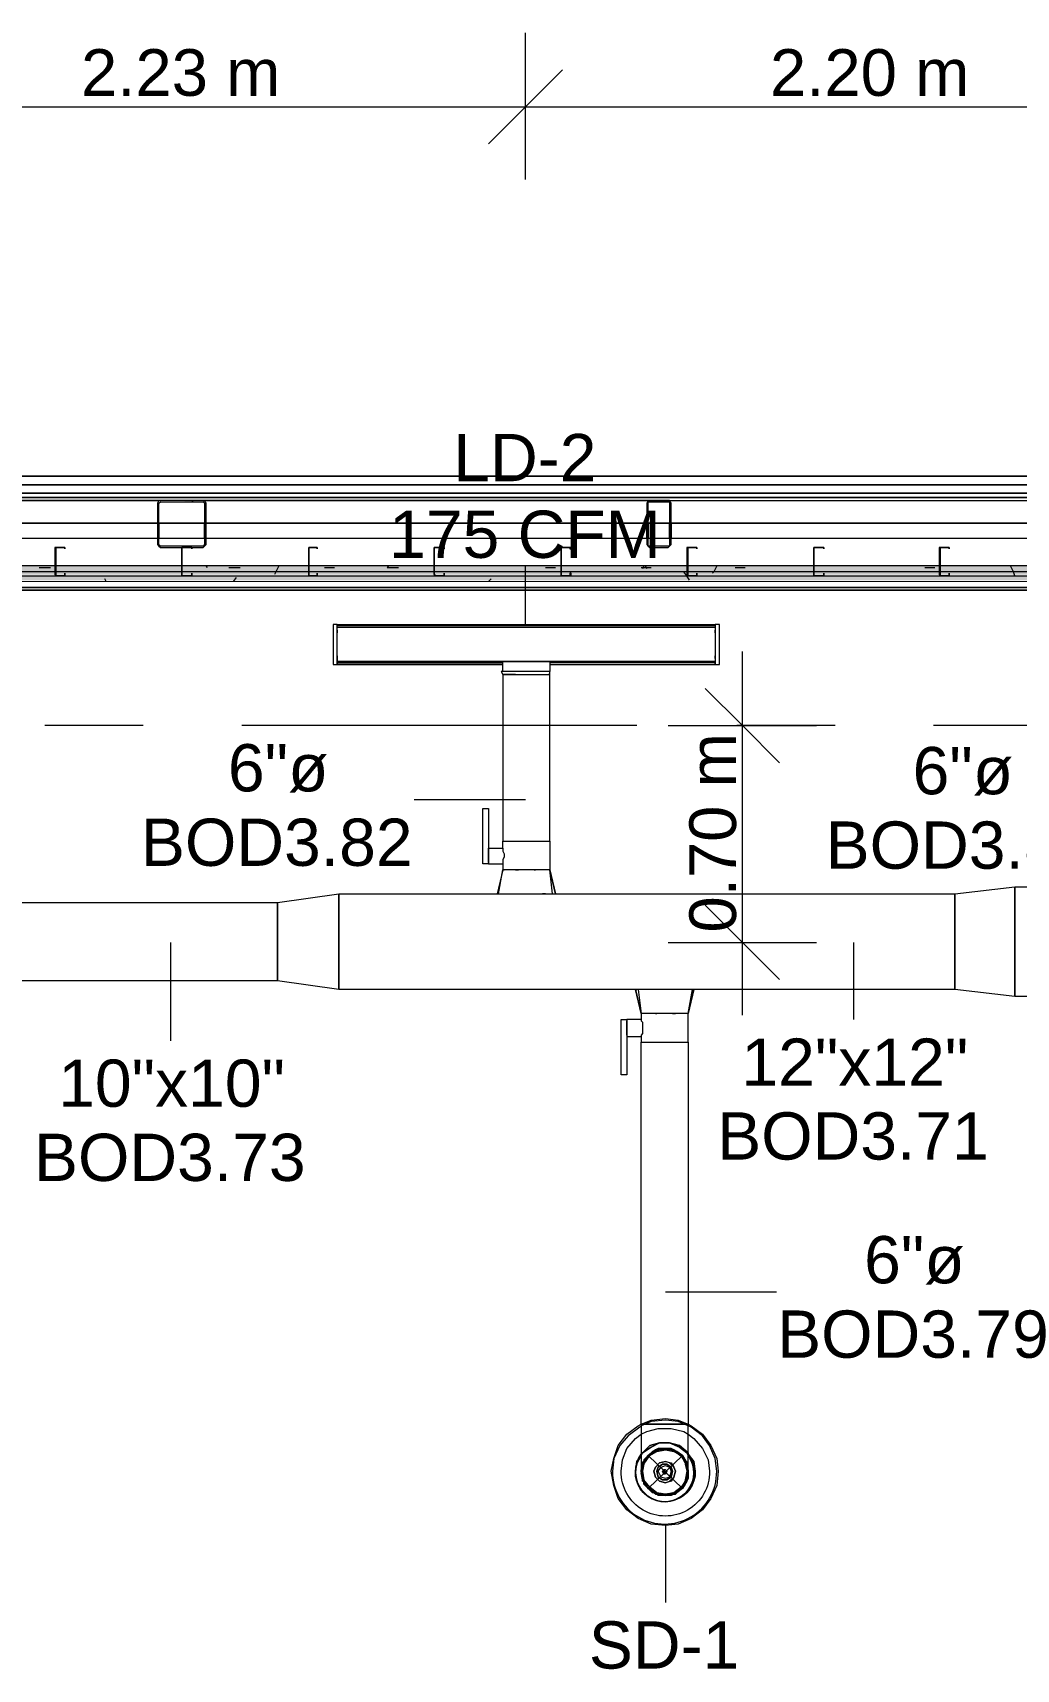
# Model space of a CAD drawing. Header units: metres. Extents: x -2 to 237, y -8 to 52.
# Drawn here: x 41.35 to 44.51, y 43.11 to 48.37 of the extents above; entities that cross this region are included whole.
import ezdxf

# ---------------------------------------------------------------- set-up
doc = ezdxf.new("R2010")
doc.units = ezdxf.units.M
doc.layers.add('HVAC - Ductos', color=5, linetype='Continuous', lineweight=0)
doc.layers.add('PDF2_Text', color=7, linetype='Continuous', lineweight=0)
doc.layers.add('PDF2_Geometry', color=7, linetype='Continuous', lineweight=0, true_color=0xaaaaaa)
doc.layers.add('PDF2_Solid Fills', color=7, linetype='Continuous', lineweight=0, true_color=0xffffff)
doc.styles.add('PDF Helvetica', font='')
doc.styles.get('PDF Helvetica').set_extended_font_data('Helvetica')

msp = doc.modelspace()

# ---------------------------------------------------------------- hatches: boundary and pattern name
at = {"layer": 'PDF2_Solid Fills', "lineweight": 0, "transparency": 33554559}
h = msp.add_hatch(color=256, dxfattribs=at)
h.paths.add_polyline_path([(41.9031, 46.7287), (41.9077, 46.8615), (41.9031, 46.8615)])
h.paths.add_polyline_path([(41.8985, 46.7287), (41.9031, 46.7241), (41.9031, 46.7287)])
h.paths.add_polyline_path([(41.7565, 46.8615), (41.7519, 46.8615), (41.7519, 46.7287)])
h.paths.add_polyline_path([(41.9077, 46.8661), (41.9077, 46.8707), (41.7565, 46.8707)])
h.paths.add_polyline_path([(41.8985, 46.7195), (41.8985, 46.7241), (41.7611, 46.7241)])
h.paths.add_polyline_path([(41.7611, 46.7241), (41.7611, 46.7287), (41.7565, 46.7287)])
h = msp.add_hatch(color=256, dxfattribs=at)
h.paths.add_polyline_path([(43.4013, 46.8615), (43.3967, 46.8615), (43.3967, 46.7287), (43.4013, 46.8609)])
h.paths.add_polyline_path([(43.328, 46.8615), (43.3234, 46.8615), (43.3234, 46.7287)])
h.paths.add_polyline_path([(43.3967, 46.8707), (43.4013, 46.8661), (43.4013, 46.8707)])
h.paths.add_polyline_path([(43.3921, 46.8661), (43.3921, 46.8707), (43.3326, 46.8707)])
h.paths.add_polyline_path([(43.3921, 46.7195), (43.3921, 46.7241), (43.3326, 46.7241)])
h = msp.add_hatch(color=256, dxfattribs=at)
h.paths.add_polyline_path([(16.2639, 46.6599), (16.2639, 46.6462), (17.0702, 46.6462), (17.0702, 46.6599)])
h.paths.add_polyline_path([(14.2296, 46.6599), (12.2045, 46.6645), (11.3936, 46.6645), (11.3936, 46.6462), (14.2296, 46.6462)])
h.paths.add_polyline_path([(38.5859, 46.6599), (38.5859, 46.6416), (39.3923, 46.6416), (39.3923, 46.6599)])
h.paths.add_polyline_path([(9.3593, 46.6462), (9.3593, 46.6645), (6.5232, 46.6645), (6.5232, 46.6462)])
h.paths.add_polyline_path([(41.4266, 46.6599), (41.4266, 46.6416), (43.4517, 46.6416), (43.4517, 46.6599)])
h.paths.add_polyline_path([(4.4889, 46.6462), (4.4889, 46.6645), (4.2965, 46.6645), (4.2965, 46.6462)])
h.paths.add_polyline_path([(44.2672, 46.6599), (44.2672, 46.6416), (46.2923, 46.6416), (46.2923, 46.6599)])
h.paths.add_polyline_path([(14.2342, 46.6599), (14.2342, 46.6462), (16.2593, 46.6462), (16.2593, 46.6599)])
h.paths.add_polyline_path([(48.3266, 46.6599), (48.3266, 46.6416), (49.133, 46.6416), (49.133, 46.6599)])
h.paths.add_polyline_path([(17.0748, 46.6599), (17.0748, 46.6462), (19.1, 46.6462), (19.1, 46.6599)])
h.paths.add_polyline_path([(51.1672, 46.6599), (51.1672, 46.6416), (54.0034, 46.6416), (54.0034, 46.6599)])
h.paths.add_polyline_path([(21.1343, 46.6599), (21.1343, 46.6462), (21.9406, 46.6462), (21.9406, 46.6599)])
h.paths.add_polyline_path([(56.0376, 46.6599), (56.0376, 46.6416), (56.4317, 46.6416), (56.4317, 46.6599)])
h.paths.add_polyline_path([(23.9749, 46.6599), (23.9749, 46.6462), (26, 46.6462), (26, 46.6599)])
h.paths.add_polyline_path([(54.0079, 46.6599), (54.0079, 46.6416), (56.033, 46.6416), (56.033, 46.6599)])
h.paths.add_polyline_path([(26.8155, 46.6599), (26.8155, 46.6462), (28.8407, 46.6462), (28.8407, 46.6599)])
h.paths.add_polyline_path([(49.1376, 46.6599), (49.1376, 46.6416), (51.1627, 46.6416), (51.1627, 46.6599)])
h.paths.add_polyline_path([(31.6859, 46.6599), (31.6859, 46.6462), (33.711, 46.6462), (33.711, 46.6599)])
h.paths.add_polyline_path([(46.2969, 46.6599), (46.2969, 46.6416), (48.322, 46.6416), (48.322, 46.6599)])
h.paths.add_polyline_path([(33.7156, 46.6599), (33.7156, 46.6462), (36.5516, 46.6462), (36.5516, 46.6599)])
h.paths.add_polyline_path([(43.4563, 46.6599), (43.4563, 46.6416), (44.2627, 46.6416), (44.2627, 46.6599)])
h.paths.add_polyline_path([(28.8453, 46.6599), (28.8453, 46.6462), (31.6813, 46.6462), (31.6813, 46.6599)])
h.paths.add_polyline_path([(39.3969, 46.6599), (39.3969, 46.6416), (41.422, 46.6416), (41.422, 46.6599)])
h.paths.add_polyline_path([(26.0046, 46.6599), (26.0046, 46.6462), (26.8109, 46.6462), (26.8109, 46.6599)])
h.paths.add_polyline_path([(37.2847, 46.6462), (38.5711, 46.6416), (38.5813, 46.6416), (38.5813, 46.6599), (36.5562, 46.6599), (36.5562, 46.6462)])
h.paths.add_polyline_path([(21.9452, 46.6599), (21.9452, 46.6462), (23.9703, 46.6462), (23.9703, 46.6599)])
h.paths.add_polyline_path([(11.389, 46.6462), (11.389, 46.6645), (9.3639, 46.6645), (9.3639, 46.6462)])
h.paths.add_polyline_path([(19.1046, 46.6599), (19.1046, 46.6462), (21.1297, 46.6462), (21.1297, 46.6599)])
h.paths.add_polyline_path([(6.5186, 46.6462), (6.5186, 46.6645), (4.4935, 46.6645), (4.4935, 46.6462)])
for points in [[(56.2254, 46.6325), (56.4317, 46.6279), (56.4317, 46.6416), (37.3672, 46.6462), (4.2965, 46.6462), (4.2965, 46.6325)], [(4.2965, 46.6141), (56.2254, 46.6141), (56.4301, 46.6096), (56.4317, 46.6096), (56.4317, 46.6279), (4.2965, 46.6279)]]:
    msp.add_hatch(color=256, dxfattribs=at).paths.add_polyline_path(points)

# ---------------------------------------------------------------- linework, layer by layer
at = {"layer": 'HVAC - Ductos', "color": 252, "lineweight": 0, "true_color": 0x939598}
for points in [[(42.934, 47.9015), (42.934, 48.1352), (42.934, 48.3735)], [(43.0531, 48.2544), (42.934, 48.1352), (42.8148, 48.0161)], [(23.7596, 48.1352), (26.0412, 48.1352), (28.5199, 48.1352), (30.9712, 48.1352), (33.1978, 48.1352), (35.5208, 48.1352), (37.216, 48.1352), (38.5539, 48.1352), (40.7118, 48.1352), (42.934, 48.1352), (45.1332, 48.1352), (46.4298, 48.1352), (47.6806, 48.1352), (49.9944, 48.1352), (52.1936, 48.1352), (54.1912, 48.1352), (55.8635, 48.1352)]]:
    msp.add_lwpolyline(points, dxfattribs=at)
at = {"layer": 'HVAC - Ductos', "lineweight": 0}
for points in [[(42.934, 46.4721), (42.934, 46.6599)], [(42.3292, 46.4538), (42.3292, 46.4492), (42.3292, 46.4446), (42.3292, 46.4492), (42.3292, 46.4675), (42.3292, 46.4721), (43.5433, 46.4721), (43.5433, 46.4675), (43.5433, 46.4492), (43.5433, 46.4446), (43.5433, 46.4492), (43.5433, 46.4538)], [(43.5433, 46.4675), (42.3292, 46.4675)], [(42.3292, 46.3988), (42.3292, 46.408), (42.3292, 46.4171)], [(43.5433, 46.4171), (43.5433, 46.408), (43.5433, 46.3988)], [(43.6304, 45.2167), (43.6304, 46.385)], [(42.3292, 46.3667), (42.3292, 46.3438), (42.3292, 46.3484), (42.8607, 46.3484)], [(42.3292, 46.3438), (42.8607, 46.3438)], [(42.8607, 46.3209), (42.8607, 46.353), (42.8699, 46.353), (42.8836, 46.353), (42.8973, 46.353), (42.9156, 46.353), (42.934, 46.353), (42.9569, 46.353), (42.9752, 46.353), (42.9889, 46.353), (43.0027, 46.353), (43.0073, 46.353), (43.0119, 46.353), (43.0119, 46.3209), (43.0073, 46.3209), (42.9889, 46.3209), (42.9661, 46.3209), (42.934, 46.3209), (42.9065, 46.3209), (42.879, 46.3209), (42.8653, 46.3209), (42.8561, 46.3209), (42.8607, 46.3117), (42.8653, 46.3117), (42.8836, 46.3117), (42.9065, 46.3117), (42.934, 46.3117), (42.9661, 46.3117), (42.9889, 46.3117), (43.0073, 46.3117), (43.0119, 46.3117), (43.0119, 46.3209)], [(43.5433, 46.3667), (43.5433, 46.3438), (43.5433, 46.3484), (43.0119, 46.3484)], [(43.0119, 46.3438), (43.5433, 46.3438)], [(42.8148, 45.7069), (42.8148, 45.7115), (42.8148, 45.7161), (42.8148, 45.7207), (42.8148, 45.7299), (42.8148, 45.7344), (42.8148, 45.7436), (42.8148, 45.7482), (42.8148, 45.7528), (42.8607, 45.7528), (42.8607, 45.7757), (42.8699, 45.7757), (42.8836, 45.7757), (42.8973, 45.7757), (42.9156, 45.7757), (42.934, 45.7757), (42.9569, 45.7757), (42.9752, 45.7757), (42.9889, 45.7757), (43.0027, 45.7757), (43.0073, 45.7757), (43.0119, 45.7757), (43.0119, 46.3117), (43.0073, 46.3117)], [(42.9019, 46.3117), (42.8973, 46.3117), (42.8836, 46.3117), (42.8699, 46.3117), (42.8653, 46.3117), (42.8607, 46.3117), (42.8607, 45.7757), (42.8699, 45.7757), (42.8836, 45.7757), (42.8973, 45.7757), (42.9156, 45.7757), (42.934, 45.7757), (42.9569, 45.7757), (42.9752, 45.7757), (42.9889, 45.7757), (43.0027, 45.7757), (43.0073, 45.7757), (43.0119, 45.7757), (43.0119, 45.684), (43.0073, 45.684), (43.0027, 45.684), (42.9889, 45.684), (42.9752, 45.684), (42.9569, 45.684), (42.934, 45.684), (42.9156, 45.684), (42.8973, 45.684), (42.8836, 45.684), (42.8699, 45.684), (42.8653, 45.684), (42.8607, 45.684), (42.8423, 45.6061)], [(42.8607, 46.3209), (42.8607, 46.3209)], [(42.8653, 46.3209), (42.8607, 46.3209)], [(42.911, 46.3117), (42.9156, 46.3117), (42.934, 46.3117), (42.9569, 46.3117), (42.9615, 46.3117)], [(42.9661, 46.3117), (42.9752, 46.3117), (42.9889, 46.3117), (43.0027, 46.3117)], [(43.0073, 46.3209), (43.0073, 46.3209)], [(43.0119, 46.3209), (43.0073, 46.3209)], [(43.5113, 46.2659), (43.6304, 46.1468), (43.7495, 46.0277)], [(43.3921, 46.1468), (43.6304, 46.1468), (43.8686, 46.1468)], [(42.934, 45.9086), (42.5766, 45.9086)], [(42.8148, 45.7023), (42.8607, 45.7023), (42.8607, 45.684), (42.8653, 45.684), (42.8607, 45.684)], [(42.8607, 45.7528), (42.8607, 45.7482), (42.8607, 45.7436), (42.8653, 45.7344), (42.8653, 45.7253), (42.8607, 45.7161), (42.8607, 45.7115), (42.8607, 45.7069), (42.8607, 45.7023)], [(42.8469, 45.6061), (42.8607, 45.684), (42.8423, 45.6061), (42.8469, 45.6061), (42.8515, 45.6061), (42.8607, 45.6061)], [(43.0119, 45.6061), (43.021, 45.6061), (43.0119, 45.684)], [(43.0302, 45.6061), (43.0119, 45.684), (43.0302, 45.6061)], [(42.1368, 45.5787), (42.3338, 45.6061)], [(42.3338, 45.6061), (42.3338, 45.2992)], [(42.8423, 45.6061), (42.8423, 45.6061)], [(42.8653, 45.6061), (42.8836, 45.6061)], [(42.8881, 45.6061), (42.8927, 45.6061), (42.9019, 45.6061), (42.9156, 45.6061), (42.9202, 45.6061), (42.9248, 45.6061), (42.9477, 45.6061), (42.9523, 45.6061), (42.9569, 45.6061), (42.9707, 45.6061), (42.9798, 45.6061), (42.9843, 45.6061), (42.9889, 45.6061), (43.0073, 45.6061)], [(42.9981, 45.6061), (42.9889, 45.6061)], [(43.0165, 45.6061), (43.0165, 45.6061)], [(43.0256, 45.6061), (43.0302, 45.6061)], [(43.0302, 45.6061), (43.0302, 45.6061)], [(42.1368, 45.3266), (42.1368, 45.5787)], [(43.5113, 45.5695), (43.6304, 45.4504), (43.7495, 45.3312)], [(41.7931, 45.4504), (41.7931, 45.1342)], [(43.3921, 45.4504), (43.6304, 45.4504), (43.8686, 45.4504)], [(43.9878, 45.4504), (43.9878, 45.203)], [(42.3338, 45.2992), (42.1368, 45.3266)], [(43.2592, 45.1479), (43.3051, 45.1479), (43.3051, 45.1297), (43.3096, 45.1297), (43.3142, 45.1297), (43.328, 45.1297), (43.3418, 45.1297), (43.36, 45.1297), (43.383, 45.1297), (43.4013, 45.1297), (43.4197, 45.1297), (43.4334, 45.1297), (43.4471, 45.1297), (43.4563, 45.1297), (43.4563, 45.2213), (43.47, 45.2992)], [(43.3051, 45.2992), (43.2959, 45.2992), (43.2914, 45.2992), (43.2868, 45.2992), (43.2914, 45.2992)], [(43.2868, 45.2992), (43.3051, 45.2213), (43.2868, 45.2992)], [(43.2959, 45.2992), (43.3051, 45.2213)], [(43.3921, 45.2992), (43.3692, 45.2992), (43.3646, 45.2992), (43.36, 45.2992), (43.3463, 45.2992), (43.3372, 45.2992), (43.3326, 45.2992), (43.328, 45.2992), (43.3096, 45.2992)], [(43.4517, 45.2992), (43.438, 45.2992), (43.4288, 45.2992), (43.4242, 45.2992), (43.4151, 45.2992), (43.4013, 45.2992), (43.3967, 45.2992)], [(43.4746, 45.2992), (43.4563, 45.2213), (43.4746, 45.2992), (43.47, 45.2992), (43.4654, 45.2992), (43.4563, 45.2992)], [(43.4746, 45.2992), (43.4746, 45.2992)], [(43.4563, 45.2213), (43.4517, 45.2213), (43.4471, 45.2213), (43.4334, 45.2213), (43.4197, 45.2213), (43.4013, 45.2213), (43.383, 45.2213), (43.36, 45.2213), (43.3418, 45.2213), (43.328, 45.2213), (43.3142, 45.2213), (43.3096, 45.2213), (43.3051, 45.2213), (43.3051, 45.203), (43.2592, 45.203), (43.2592, 45.0243), (43.241, 45.0243), (43.241, 45.203), (43.2592, 45.203)], [(43.2592, 45.1525), (43.2592, 45.1571), (43.2592, 45.1617), (43.2592, 45.1709), (43.2592, 45.1755), (43.2592, 45.18), (43.2592, 45.1892), (43.2592, 45.1938), (43.2592, 45.1984)], [(43.3051, 45.203), (43.3051, 45.1984), (43.3096, 45.1938), (43.3096, 45.1892), (43.3096, 45.18), (43.3096, 45.1709), (43.3096, 45.1617), (43.3096, 45.1571), (43.3051, 45.1525), (43.3051, 45.1479)], [(43.3096, 45.2213), (43.3096, 45.2213)], [(43.3326, 45.2213), (43.328, 45.2213)], [(43.383, 45.2213), (43.3784, 45.2213)], [(43.438, 45.2213), (43.4334, 45.2213)], [(43.4517, 45.2213), (43.4471, 45.2213)], [(43.383, 44.3278), (43.7403, 44.3278)], [(43.3051, 43.9017), (43.3372, 43.9155), (43.383, 43.9201), (43.4242, 43.9155), (43.4563, 43.9017)], [(43.4563, 43.8971), (43.4242, 43.9109), (43.383, 43.9155), (43.3372, 43.9109), (43.3051, 43.8971)], [(43.4563, 43.7506), (43.4563, 43.7551), (43.4563, 43.7734), (43.4563, 43.801), (43.4563, 43.8376), (43.4563, 43.8835), (43.4563, 43.9017), (43.4471, 43.9017), (43.4334, 43.9017), (43.4197, 43.9017), (43.4013, 43.9017), (43.383, 43.9017), (43.36, 43.9017), (43.3418, 43.9017), (43.328, 43.9017), (43.3142, 43.9017), (43.3096, 43.9017), (43.3051, 43.9017), (43.3051, 43.8559), (43.3051, 43.8193), (43.3051, 43.7826), (43.3051, 43.7597), (43.3051, 43.7506)], [(43.3051, 43.9017), (43.3096, 43.9017), (43.3142, 43.9017), (43.328, 43.9017), (43.3418, 43.9017), (43.36, 43.9017), (43.383, 43.9017), (43.4013, 43.9017), (43.4197, 43.9017), (43.4334, 43.9017), (43.4471, 43.9017), (43.4563, 43.9017)], [(43.3051, 43.8697), (43.3234, 43.8789), (43.36, 43.888), (43.4013, 43.888), (43.4425, 43.8789), (43.4563, 43.8697)], [(43.3142, 43.778), (43.328, 43.801), (43.3509, 43.8147), (43.3509, 43.8193), (43.3554, 43.8193), (43.383, 43.8239), (43.36, 43.8239), (43.3418, 43.8147), (43.328, 43.801), (43.3142, 43.7872), (43.3096, 43.7688), (43.3051, 43.7551), (43.3051, 43.7506), (43.3096, 43.7277), (43.3142, 43.7093), (43.328, 43.6956), (43.3142, 43.7185), (43.328, 43.6956), (43.3509, 43.6818), (43.328, 43.6956), (43.3142, 43.7185), (43.3096, 43.7231), (43.3051, 43.746)], [(43.4151, 43.6818), (43.4334, 43.6956), (43.4517, 43.7185), (43.4563, 43.7506), (43.4517, 43.778), (43.4334, 43.801), (43.4105, 43.8193), (43.383, 43.8239), (43.3509, 43.8193), (43.328, 43.801), (43.3096, 43.778), (43.328, 43.801), (43.3509, 43.8193), (43.383, 43.8239), (43.4105, 43.8193), (43.438, 43.801), (43.4517, 43.778), (43.4563, 43.7506), (43.4563, 43.7551), (43.4563, 43.7688), (43.4471, 43.7872), (43.438, 43.801), (43.4197, 43.8147), (43.4013, 43.8239), (43.383, 43.8239), (43.4059, 43.8193), (43.4105, 43.8193), (43.4151, 43.8147)], [(43.3463, 43.6818), (43.3418, 43.6818), (43.328, 43.6956), (43.3188, 43.7139), (43.3096, 43.7277), (43.3096, 43.7506), (43.3096, 43.7688), (43.3188, 43.7872), (43.328, 43.801), (43.3463, 43.8101), (43.3646, 43.8193), (43.383, 43.8239), (43.4013, 43.8193), (43.4197, 43.8101), (43.4334, 43.801), (43.4471, 43.7872), (43.4517, 43.7688), (43.4563, 43.7506), (43.4563, 43.7277), (43.4471, 43.7093), (43.4334, 43.6956), (43.4197, 43.6864), (43.4013, 43.6772), (43.383, 43.6726), (43.4013, 43.6772), (43.4197, 43.6818), (43.4334, 43.6956), (43.4471, 43.7139), (43.4517, 43.7277), (43.4563, 43.7506)], [(43.3142, 43.7734), (43.3326, 43.801), (43.3554, 43.8147), (43.383, 43.8193), (43.4105, 43.8147), (43.4334, 43.801), (43.4471, 43.778), (43.4334, 43.801), (43.4105, 43.8147)], [(43.3051, 43.7506), (43.3096, 43.778), (43.3051, 43.7506)], [(43.3418, 43.6818), (43.328, 43.6956), (43.3142, 43.7093), (43.3142, 43.7185), (43.3096, 43.7185), (43.3096, 43.7231), (43.3096, 43.7277), (43.3051, 43.7506), (43.3051, 43.7551)], [(43.3096, 43.7734), (43.3096, 43.778), (43.3142, 43.7826)], [(43.4105, 43.6818), (43.4334, 43.6956), (43.4471, 43.7185), (43.4334, 43.7002), (43.4105, 43.6818), (43.383, 43.6772), (43.3554, 43.6818), (43.3326, 43.7002), (43.3142, 43.7231), (43.3096, 43.7506), (43.3142, 43.7734), (43.3096, 43.7506), (43.3142, 43.7231)], [(43.4563, 43.7551), (43.4563, 43.7506), (43.4563, 43.7277), (43.4517, 43.7231), (43.4517, 43.7185), (43.4471, 43.7093), (43.438, 43.6956), (43.4197, 43.6818), (43.4151, 43.6772)], [(43.4517, 43.7826), (43.4517, 43.778), (43.4517, 43.7734), (43.4563, 43.7506), (43.4517, 43.7231), (43.4517, 43.7185), (43.438, 43.6956)], [(43.4471, 43.7734), (43.4517, 43.7506), (43.4471, 43.7231)], [(43.3051, 43.7506), (43.3096, 43.7185)], [(43.3096, 43.7185), (43.3142, 43.7185), (43.3096, 43.7185), (43.3096, 43.7231)], [(43.4471, 43.7093), (43.4471, 43.7093)], [(43.4563, 43.746), (43.4517, 43.7231)], [(43.4517, 43.7231), (43.4517, 43.7185)], [(43.4563, 43.7506), (43.4563, 43.7506)], [(43.4059, 43.6772), (43.383, 43.6726), (43.3554, 43.6772), (43.3509, 43.6772), (43.328, 43.6956), (43.3463, 43.6864), (43.3646, 43.6772), (43.383, 43.6726), (43.4105, 43.6772), (43.4151, 43.6772)], [(43.3554, 43.6772), (43.383, 43.6726), (43.36, 43.6772), (43.3418, 43.6818)], [(43.4105, 43.6772), (43.4013, 43.6726), (43.383, 43.6726), (43.36, 43.6726), (43.3554, 43.6772), (43.3509, 43.6772), (43.3509, 43.6818), (43.3509, 43.6772), (43.3554, 43.6772), (43.3509, 43.6772), (43.3463, 43.6818)], [(43.4059, 43.6818), (43.383, 43.6726), (43.3554, 43.6818)], [(43.4105, 43.6772), (43.4334, 43.6956)], [(43.4105, 43.6772), (43.4105, 43.6772)], [(43.383, 43.5764), (43.383, 43.3291)]]:
    msp.add_lwpolyline(points, dxfattribs=at)
for points in [[(42.3155, 46.4721), (42.3155, 46.3438), (42.3292, 46.3438), (42.3292, 46.4721)], [(42.3292, 46.4629), (43.5433, 46.4629), (43.5433, 46.353), (42.3292, 46.353)], [(43.5571, 46.4721), (43.5433, 46.4721), (43.5433, 46.3438), (43.5571, 46.3438)], [(42.3292, 46.3713), (42.3292, 46.3667), (42.3292, 46.3621), (42.3292, 46.3667)], [(43.5433, 46.353), (42.3292, 46.353)], [(43.5433, 46.3621), (43.5433, 46.3667), (43.5433, 46.3713), (43.5433, 46.3667)], [(42.7965, 45.881), (42.8148, 45.881), (42.8148, 45.7023), (42.7965, 45.7023)], [(42.911, 45.684), (42.9065, 45.684), (42.9019, 45.684), (42.9065, 45.684)], [(42.9661, 45.684), (42.9615, 45.684)], [(42.3338, 45.6061), (44.3131, 45.6061), (44.3131, 45.2992), (42.3338, 45.2992)], [(44.5055, 45.2762), (44.3131, 45.2992), (44.3131, 45.6061), (44.5055, 45.6291)], [(44.5055, 45.6291), (46.077, 45.6291), (46.077, 45.2762), (44.5055, 45.2762)], [(42.1368, 45.3266), (39.9192, 45.3266), (39.9192, 45.5787), (42.1368, 45.5787)], [(43.3509, 45.2213), (43.3554, 45.2213)], [(43.4059, 45.2213), (43.4105, 45.2213), (43.4151, 45.2213), (43.4105, 45.2213)], [(43.4563, 45.1297), (43.4563, 43.9017), (43.4654, 43.8971), (43.5021, 43.8697), (43.5296, 43.8331), (43.5479, 43.7918), (43.5525, 43.7506), (43.5479, 43.7048), (43.5296, 43.6635), (43.5021, 43.6268), (43.4654, 43.5994), (43.4242, 43.581), (43.383, 43.5764), (43.3372, 43.581), (43.2959, 43.5994), (43.2592, 43.6268), (43.2318, 43.6635), (43.218, 43.7048), (43.2089, 43.7506), (43.218, 43.7918), (43.2318, 43.8331), (43.2592, 43.8697), (43.2959, 43.8971), (43.3051, 43.9017), (43.3051, 45.1297), (43.3096, 45.1297), (43.3142, 45.1297), (43.328, 45.1297), (43.3418, 45.1297), (43.36, 45.1297), (43.383, 45.1297), (43.4013, 45.1297), (43.4197, 45.1297), (43.4334, 45.1297), (43.4471, 45.1297)], [(43.3096, 43.8101), (43.3326, 43.8331), (43.3646, 43.8422), (43.3967, 43.8422), (43.4288, 43.8331), (43.4563, 43.8101), (43.4563, 43.8055), (43.4563, 43.8101), (43.4288, 43.8331), (43.3967, 43.8422), (43.3646, 43.8422), (43.3326, 43.8331), (43.3096, 43.8101), (43.3051, 43.8055)], [(43.4517, 43.8101), (43.4288, 43.8285), (43.3967, 43.8422), (43.3646, 43.8422), (43.3372, 43.8285), (43.3096, 43.8101), (43.3051, 43.801), (43.3096, 43.8101), (43.3372, 43.8285), (43.3646, 43.8422), (43.3967, 43.8422), (43.4288, 43.8285), (43.4517, 43.8101), (43.4563, 43.801)], [(43.3509, 43.7643), (43.3463, 43.7506), (43.3509, 43.7643), (43.3646, 43.778), (43.383, 43.7826), (43.4013, 43.778), (43.4105, 43.7643), (43.4151, 43.7506), (43.4105, 43.7643), (43.3967, 43.778), (43.383, 43.7826), (43.3646, 43.778)], [(43.36, 43.7643), (43.3554, 43.7506), (43.36, 43.7643), (43.3738, 43.7734), (43.3876, 43.7734), (43.4013, 43.7643), (43.4059, 43.7506), (43.4013, 43.7643), (43.3876, 43.7734), (43.3738, 43.7734)], [(43.3692, 43.7643), (43.383, 43.7688), (43.3967, 43.7643), (43.4013, 43.7506), (43.3967, 43.7322), (43.383, 43.7277), (43.3692, 43.7322), (43.36, 43.7506)], [(43.3784, 43.746), (43.383, 43.746), (43.3876, 43.7506), (43.383, 43.7414), (43.3784, 43.7414), (43.3738, 43.7506), (43.3784, 43.7551), (43.383, 43.7551), (43.3876, 43.7506), (43.383, 43.7551), (43.3784, 43.7551), (43.3784, 43.7506)], [(43.4792, 43.7506), (43.4746, 43.7826), (43.4563, 43.8055), (43.4746, 43.7826)], [(43.4105, 43.7322), (43.4151, 43.7506), (43.4105, 43.7322), (43.4013, 43.7185), (43.383, 43.7139), (43.3646, 43.7185), (43.3509, 43.7322), (43.3463, 43.7506), (43.3509, 43.7322), (43.3646, 43.7185), (43.383, 43.7139), (43.3967, 43.7185)], [(43.4013, 43.7322), (43.4059, 43.7506), (43.4013, 43.7322), (43.3876, 43.7231), (43.3738, 43.7231), (43.36, 43.7322), (43.3554, 43.7506), (43.36, 43.7322), (43.3738, 43.7231), (43.3876, 43.7231)], [(43.4059, 43.6772), (43.4105, 43.6772), (43.4151, 43.6818), (43.4105, 43.6772)]]:
    msp.add_lwpolyline(points, close=True, dxfattribs=at)
for points in [[(43.3051, 43.8971), (43.3005, 43.8926), (43.2638, 43.8651), (43.2364, 43.8331), (43.218, 43.7918), (43.2134, 43.7506, 1.013813), (43.5479, 43.7506), (43.5433, 43.7918), (43.525, 43.8331), (43.5021, 43.8651), (43.4654, 43.8926), (43.4563, 43.8971)], [(43.4563, 43.8697), (43.4746, 43.8559), (43.5021, 43.8239), (43.5205, 43.7872), (43.525, 43.7506, -1.012917), (43.241, 43.7506), (43.2456, 43.7872), (43.2592, 43.8239), (43.2868, 43.8559), (43.3051, 43.8697)]]:
    msp.add_lwpolyline(points, format="xyb", dxfattribs=at)
msp.add_lwpolyline([(43.2868, 43.7506, 1.010288), (43.4792, 43.7506, -1.389555), (43.3051, 43.8055), (43.2914, 43.7826), (43.2868, 43.7506), (43.2914, 43.7826), (43.3051, 43.801, 1.403654), (43.4746, 43.7506), (43.47, 43.7826), (43.4563, 43.801, -1.403654)], format="xyb", close=True, dxfattribs=at)
at = {"layer": 'PDF2_Geometry', "lineweight": 0}
for points in [[(37.2298, 46.9486), (38.7646, 46.9486), (40.2949, 46.9486), (41.8298, 46.9486), (43.36, 46.9486), (44.895, 46.9486), (46.4252, 46.9486), (47.9601, 46.9486), (49.4904, 46.9486), (51.0252, 46.9486), (52.5601, 46.9486), (54.0904, 46.9486), (52.5601, 46.9486), (51.0252, 46.9486), (49.4904, 46.9486), (47.9601, 46.9486), (46.4252, 46.9486), (44.895, 46.9486), (43.36, 46.9486), (41.8298, 46.9486), (40.2949, 46.9486), (38.7646, 46.9486), (37.2298, 46.9486)], [(41.8665, 46.9486), (41.7885, 46.9486)], [(43.4013, 46.9486), (43.3234, 46.9486)], [(38.7326, 46.8707), (37.2939, 46.8707), (38.7646, 46.8707), (40.2949, 46.8707), (41.7611, 46.8707), (40.327, 46.8707)], [(41.8619, 46.7195), (41.8985, 46.7195), (41.9031, 46.7241), (41.9077, 46.7287), (41.9077, 46.8615), (41.9031, 46.8707), (41.8985, 46.8707), (41.7611, 46.8707), (41.7565, 46.8707), (41.7519, 46.8615), (41.7519, 46.7287), (41.7565, 46.7241), (41.7611, 46.7195), (41.8298, 46.7195)], [(41.8619, 46.8661), (41.8665, 46.8707)], [(43.3326, 46.8707), (41.8985, 46.8707), (43.36, 46.8707), (44.895, 46.8707), (46.3565, 46.8707), (44.9224, 46.8707)], [(43.3692, 46.8661), (43.3738, 46.8707)], [(43.3921, 46.8707), (44.8674, 46.8707)], [(43.3234, 46.8249), (43.328, 46.8295)], [(41.7519, 46.7973), (41.7519, 46.7516)], [(41.7519, 46.7607), (41.7565, 46.7653)], [(41.7565, 46.7973), (41.7565, 46.7516)], [(41.9031, 46.7516), (41.9031, 46.7973)], [(41.9077, 46.7516), (41.9077, 46.7973)], [(43.3234, 46.7516), (43.3234, 46.7973)], [(43.328, 46.7973), (43.328, 46.7516)], [(43.3967, 46.7516), (43.3967, 46.7973)], [(43.4013, 46.7973), (43.4013, 46.7516)], [(56.4317, 46.747), (4.2965, 46.7516)], [(41.422, 46.6599), (41.0188, 46.6599), (40.611, 46.6599), (40.2079, 46.6599), (39.8001, 46.6599), (39.3969, 46.6599)], [(44.2627, 46.6599), (43.8594, 46.6599), (43.4517, 46.6599), (43.0485, 46.6599), (42.6407, 46.6599), (42.2376, 46.6599), (41.8298, 46.6599), (41.4266, 46.6599)], [(46.2923, 46.6599), (45.8892, 46.6599), (45.4814, 46.6599), (45.0782, 46.6599), (44.6705, 46.6599), (44.2672, 46.6599)], [(4.2965, 46.6141), (56.4317, 46.6095)], [(23.1914, 46.6279), (56.4317, 46.6279)], [(41.422, 46.6416), (41.0188, 46.6416), (40.611, 46.6416), (40.2079, 46.6416), (39.8001, 46.6416), (39.3969, 46.6416)], [(44.2627, 46.6416), (43.8594, 46.6416), (43.4517, 46.6416), (43.0485, 46.6416), (42.6407, 46.6416), (42.2376, 46.6416), (41.8298, 46.6416), (41.4266, 46.6416)], [(46.2923, 46.6416), (45.8892, 46.6416), (45.4814, 46.6416), (45.0782, 46.6416), (44.6705, 46.6416), (44.2672, 46.6416)], [(46.3245, 46.5912), (37.3351, 46.5912)], [(41.706, 46.1468), (41.3899, 46.1468)], [(43.2914, 46.1468), (42.0222, 46.1468)], [(43.9282, 46.1468), (43.6121, 46.1468)], [(45.5134, 46.1468), (44.2444, 46.1468)]]:
    msp.add_lwpolyline(points, dxfattribs=at)
for points in [[(41.8298, 46.9211), (40.2949, 46.9211)], [(43.36, 46.9211), (41.8298, 46.9211)], [(44.895, 46.9211), (43.36, 46.9211)], [(41.8298, 46.8936), (40.2949, 46.8936)], [(41.8298, 46.8799), (40.2949, 46.8799)], [(41.9031, 46.7287), (41.8985, 46.7241), (41.7611, 46.7241), (41.7565, 46.7287), (41.7565, 46.8615), (41.7611, 46.8661), (41.8985, 46.8661), (41.9031, 46.8615)], [(43.36, 46.8936), (41.8298, 46.8936)], [(43.36, 46.8799), (41.8298, 46.8799)], [(43.3234, 46.7287), (43.328, 46.7241), (43.3326, 46.7195), (43.3921, 46.7195), (43.3967, 46.7241), (43.4013, 46.7287), (43.4013, 46.8615), (43.3967, 46.8707), (43.3921, 46.8707), (43.3326, 46.8707), (43.328, 46.8707), (43.3234, 46.8615)], [(43.3921, 46.7241), (43.3326, 46.7241), (43.328, 46.7241), (43.328, 46.7287), (43.328, 46.8615), (43.328, 46.8661), (43.3326, 46.8661), (43.3921, 46.8661), (43.3967, 46.8661), (43.3967, 46.8615), (43.3967, 46.7287), (43.3967, 46.7241)], [(44.895, 46.8936), (43.36, 46.8936)], [(44.895, 46.8799), (43.36, 46.8799)], [(40.3361, 46.7973), (41.7519, 46.7973)], [(41.8298, 46.7973), (41.9031, 46.7973), (41.8298, 46.7973), (41.7565, 46.7973)], [(41.9077, 46.7973), (43.3234, 46.7973)], [(43.36, 46.7973), (43.3967, 46.7973), (43.36, 46.7973), (43.328, 46.7973)], [(43.4013, 46.7973), (44.8583, 46.7973)], [(41.4541, 46.7195), (41.4266, 46.7195), (41.422, 46.7195), (41.422, 46.6325), (41.4266, 46.6279), (41.4541, 46.6279), (41.4541, 46.637), (41.4541, 46.6279), (41.4266, 46.6279), (41.4266, 46.6325), (41.4266, 46.7195), (41.4541, 46.7195), (41.4541, 46.7149)], [(41.8619, 46.7195), (41.8298, 46.7195), (41.8298, 46.6325), (41.8298, 46.6279), (41.8619, 46.6279), (41.8619, 46.637), (41.8619, 46.6279), (41.8298, 46.6279), (41.8298, 46.6325), (41.8298, 46.7195), (41.8619, 46.7195), (41.8619, 46.7149)], [(42.265, 46.7195), (42.2376, 46.7195), (42.2376, 46.6325), (42.2376, 46.6279), (42.265, 46.6279), (42.265, 46.637), (42.265, 46.6279), (42.2376, 46.6279), (42.2376, 46.6325), (42.2376, 46.7195), (42.265, 46.7195), (42.265, 46.7149)], [(42.6728, 46.7195), (42.6453, 46.7195), (42.6407, 46.7195), (42.6407, 46.6325), (42.6407, 46.6279), (42.6453, 46.6279), (42.6728, 46.6279), (42.6728, 46.637), (42.6728, 46.6279), (42.6453, 46.6279), (42.6407, 46.6325), (42.6407, 46.7195), (42.6453, 46.7195), (42.6728, 46.7195), (42.6728, 46.7149)], [(43.0805, 46.7195), (43.0485, 46.7195), (43.0485, 46.6325), (43.0485, 46.6279), (43.0805, 46.6279), (43.0805, 46.637), (43.076, 46.637), (43.076, 46.6279), (43.0485, 46.6279), (43.0485, 46.6325), (43.0485, 46.7195), (43.076, 46.7195), (43.076, 46.7149), (43.0805, 46.7149)], [(43.4838, 46.7195), (43.4563, 46.7195), (43.4517, 46.7195), (43.4517, 46.6325), (43.4517, 46.6279), (43.4563, 46.6279), (43.4838, 46.6279), (43.4838, 46.637), (43.4838, 46.6279), (43.4563, 46.6279), (43.4563, 46.6325), (43.4563, 46.7195), (43.4838, 46.7195), (43.4838, 46.7149)], [(43.8916, 46.7195), (43.8594, 46.7195), (43.8594, 46.6325), (43.8594, 46.6279), (43.8916, 46.6279), (43.8916, 46.637), (43.8916, 46.6279), (43.8594, 46.6279), (43.8594, 46.6325), (43.8594, 46.7195), (43.8916, 46.7195), (43.8916, 46.7149)], [(44.2947, 46.7195), (44.2672, 46.7195), (44.2627, 46.7195), (44.2627, 46.6325), (44.2672, 46.6279), (44.2947, 46.6279), (44.2947, 46.637), (44.2947, 46.6279), (44.2672, 46.6279), (44.2672, 46.6325), (44.2672, 46.7195), (44.2947, 46.7195), (44.2947, 46.7149)], [(37.3351, 46.5912), (46.3245, 46.5912)], [(37.3351, 46.5912), (46.3245, 46.5912)], [(37.3351, 46.5821), (46.3245, 46.5821)]]:
    msp.add_lwpolyline(points, close=True, dxfattribs=at)
at = {"layer": 'PDF2_Geometry', "color": 254, "lineweight": 0, "true_color": 0xeaeaea}
for points in [[(41.3716, 46.6553), (41.4083, 46.6553)], [(41.9123, 46.6553), (41.9077, 46.6599)], [(41.9809, 46.6553), (42.0176, 46.6553)], [(42.1414, 46.6599), (42.1322, 46.6416), (42.1276, 46.6325)], [(42.288, 46.6553), (42.3201, 46.6553)], [(42.4941, 46.6599), (42.4895, 46.6553), (42.5262, 46.6553)], [(42.9981, 46.6553), (43.0302, 46.6553)], [(43.3051, 46.6553), (43.3372, 46.6553)], [(43.3142, 46.6599), (43.3096, 46.6508)], [(43.3234, 46.6508), (43.3188, 46.6599)], [(43.5479, 46.6599), (43.5387, 46.6416), (43.5342, 46.637)], [(43.6075, 46.6553), (43.6395, 46.6553)], [(44.2169, 46.6553), (44.2489, 46.6553)], [(44.5055, 46.6279), (44.5009, 46.6416), (44.4918, 46.6599)], [(41.587, 46.6095), (41.5824, 46.6187)], [(42.0039, 46.6233), (41.9947, 46.6095)], [(42.824, 46.6187), (42.8148, 46.6095)], [(43.4608, 46.6141), (43.4517, 46.6279), (43.4425, 46.6416)]]:
    msp.add_lwpolyline(points, dxfattribs=at)
at = {"layer": 'PDF2_Geometry', "color": 254, "lineweight": 0, "true_color": 0xd2d2d2}
for points in [[(43.0485, 46.6691), (43.0485, 46.6691)], [(42.6407, 46.6416), (42.6407, 46.6416)]]:
    msp.add_lwpolyline(points, dxfattribs=at)
at = {"layer": 'PDF2_Geometry', "color": 8, "lineweight": 0, "true_color": 0x808080}
msp.add_lwpolyline([(43.4425, 43.7918), (43.4059, 43.8193), (43.36, 43.8193), (43.3188, 43.7918), (43.3051, 43.7506), (43.3188, 43.7048), (43.36, 43.6772), (43.4059, 43.6772), (43.4425, 43.7048), (43.4563, 43.7506)], close=True, dxfattribs=at)
for points in [[(43.328, 43.801), (43.438, 43.6956)], [(43.438, 43.801), (43.328, 43.6956)]]:
    msp.add_lwpolyline(points, dxfattribs=at)

# ---------------------------------------------------------------- texts
at = {"layer": 'PDF2_Text', "color": 252, "lineweight": 0, "true_color": 0x939598, "char_height": 0.15002, "attachment_point": 4, "style": 'PDF Helvetica'}
for s, insert in [('2.23 m', (41.506, 48.2446)), ('2.20 m', (43.719, 48.2446))]:
    msp.add_mtext(s, dxfattribs=dict(at, insert=insert))
at = {"layer": 'PDF2_Text', "lineweight": 0, "char_height": 0.1519, "attachment_point": 4, "style": 'PDF Helvetica'}
for s, insert in [('LD-2', (42.7018, 47.0082)), ('175 CFM', (42.4956, 46.7608)), ('6"ø', (41.9779, 46.0094)), ('6"ø', (44.1772, 46.0002)), ('BOD3.82', (41.6984, 45.7711)), ('BOD3.82', (43.8977, 45.7619)), ('12"x12"', (43.6273, 45.0655)), ('10"x10"', (41.4326, 44.9968)), ('BOD3.71', (43.5494, 44.8272)), ('BOD3.73', (41.3548, 44.7585)), ('6"ø', (44.0214, 44.4286)), ('BOD3.79', (43.7419, 44.1904)), ('SD-1', (43.1371, 43.1915))]:
    msp.add_mtext(s, dxfattribs=dict(at, insert=insert))
at = {"layer": 'PDF2_Text', "lineweight": 0, "insert": (43.536, 45.482), "char_height": 0.15002, "attachment_point": 4, "rotation": 90, "style": 'PDF Helvetica'}
msp.add_mtext('0.70 m', dxfattribs=at)

doc.saveas('drawing.dxf')
